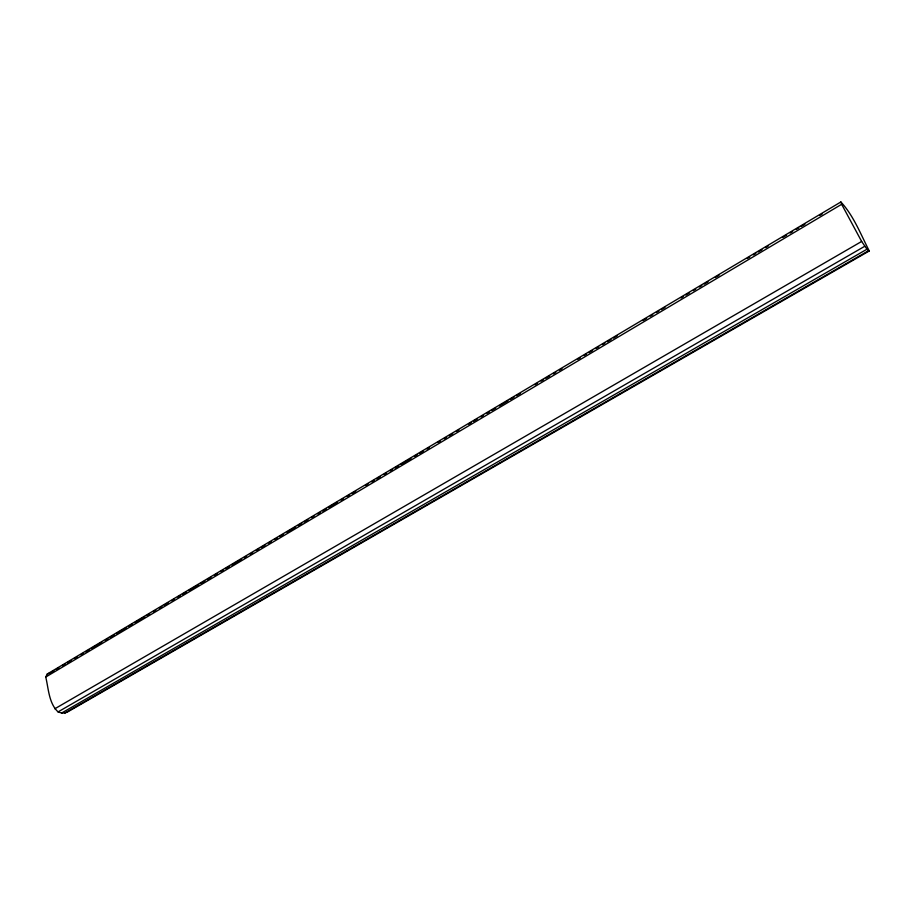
<?xml version="1.0" encoding="UTF-8"?>
<svg xmlns="http://www.w3.org/2000/svg" width="915" height="915" viewBox="0 0 915 915"><rect width="100%" height="100%" fill="white"/><g stroke="black" fill="none" stroke-linecap="round" stroke-linejoin="round"><path stroke-width="1.37" d="M45.75 677.031L47.26 674.012L840.874 201.975C853.604 215.666 860.786 234.412 869.25 250.984L67.767 711.847L64.874 713.002L61.648 713.025L58.068 711.904C48.827 703.315 48.541 688.595 45.75 677.031L841.651 204.297L840.874 201.975M51.423 672.239L53.871 670.787M56.33 669.323L58.789 667.87M62.472 665.674L64.919 664.221M67.378 662.757L71.061 660.573M74.744 658.377L77.192 656.924M80.875 654.728L83.334 653.276M85.781 651.812L89.464 649.627M91.923 648.163L101.737 642.33M105.419 640.145L107.879 638.681M110.326 637.217L114.009 635.033M116.468 633.569L126.281 627.736M128.74 626.283L132.423 624.087M134.871 622.635L144.696 616.79M147.143 615.337L149.603 613.874M153.285 611.689L155.733 610.225M159.416 608.04L161.875 606.576M164.323 605.124L168.005 602.928M171.688 600.743L174.147 599.279M177.83 597.095L180.278 595.631M182.737 594.178L186.42 591.982M188.867 590.53L198.692 584.685M201.14 583.232L204.823 581.036M207.282 579.584L210.965 577.399M214.648 575.203L217.095 573.751M220.778 571.555L223.237 570.102M225.685 568.638L229.368 566.454M231.827 564.99L241.64 559.157M244.099 557.692L246.547 556.24M250.23 554.044L252.689 552.591M256.372 550.395L258.819 548.943M261.278 547.479L264.961 545.294M268.644 543.098L271.092 541.646M274.775 539.45L277.234 537.997M279.681 536.533L283.364 534.349M287.047 532.164L295.637 527.051M298.096 525.587L301.778 523.403M304.226 521.939L307.909 519.754M311.592 517.57L314.051 516.106M317.734 513.921L320.181 512.457M322.64 511.005L326.323 508.809M328.771 507.356L337.361 502.244M341.043 500.059L343.502 498.595M347.185 496.41L349.633 494.946M352.092 493.494L355.775 491.298M365.588 485.465L368.047 484.001M371.73 481.816L374.178 480.352M376.637 478.9L380.32 476.704M384.003 474.519L386.45 473.055M390.133 470.87L392.592 469.418M395.04 467.954L398.723 465.769M401.182 464.305L410.995 458.472M414.678 456.276L417.137 454.824M419.585 453.36L423.268 451.175M426.95 448.979L429.41 447.526M437.999 442.414L440.447 440.961M444.13 438.765L446.589 437.313M449.048 435.849L452.719 433.664M456.402 431.468L458.861 430.016M468.674 424.171L471.134 422.719M473.593 421.255L477.264 419.07M480.947 416.885L483.406 415.421M487.089 413.237L489.536 411.773M491.996 410.309L495.678 408.124M499.361 405.94L507.951 400.827M510.398 399.375L514.081 397.179M516.54 395.726L520.223 393.53M534.943 384.78L537.402 383.316M541.085 381.132L543.544 379.668M545.992 378.215L549.675 376.019M553.358 373.835L555.817 372.371M559.488 370.186L561.947 368.722M577.903 359.24L580.35 357.788M584.033 355.592L586.492 354.139M588.951 352.675L592.623 350.491M596.306 348.295L598.765 346.842M602.447 344.646L604.895 343.194M607.354 341.73L611.037 339.545M613.496 338.081L617.168 335.897M642.948 320.57L646.631 318.386M650.313 316.19L652.761 314.737M656.444 312.553L658.903 311.089M661.351 309.625L665.033 307.44M680.989 297.958L683.448 296.494M685.895 295.042L689.578 292.846M693.261 290.661L695.72 289.197M699.392 287.013L701.851 285.549M704.31 284.096L707.993 281.9M715.347 277.531L719.03 275.335M747.258 258.556L749.717 257.092M753.4 254.908L755.847 253.444M758.306 251.991L761.989 249.806M765.672 247.61L768.12 246.158M782.851 237.397L786.534 235.212M790.217 233.016L792.664 231.564M796.347 229.368L798.806 227.915M801.254 226.451L804.937 224.267M819.668 215.505L822.116 214.053M54.786 708.793L861.644 241.457L866.974 249.2L869.25 250.984M58.068 711.904L864.732 246.284M61.648 713.025L866.974 249.2M64.874 713.002L868.472 250.767M47.26 674.012L50.199 672.971M861.644 241.457L841.651 204.297"/></g></svg>
